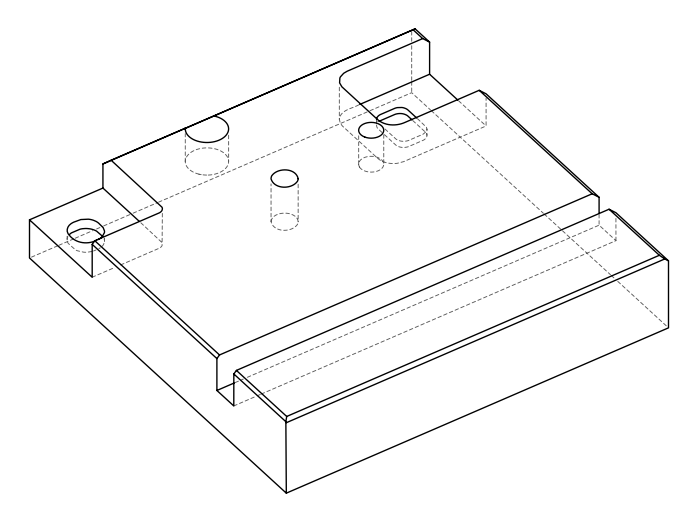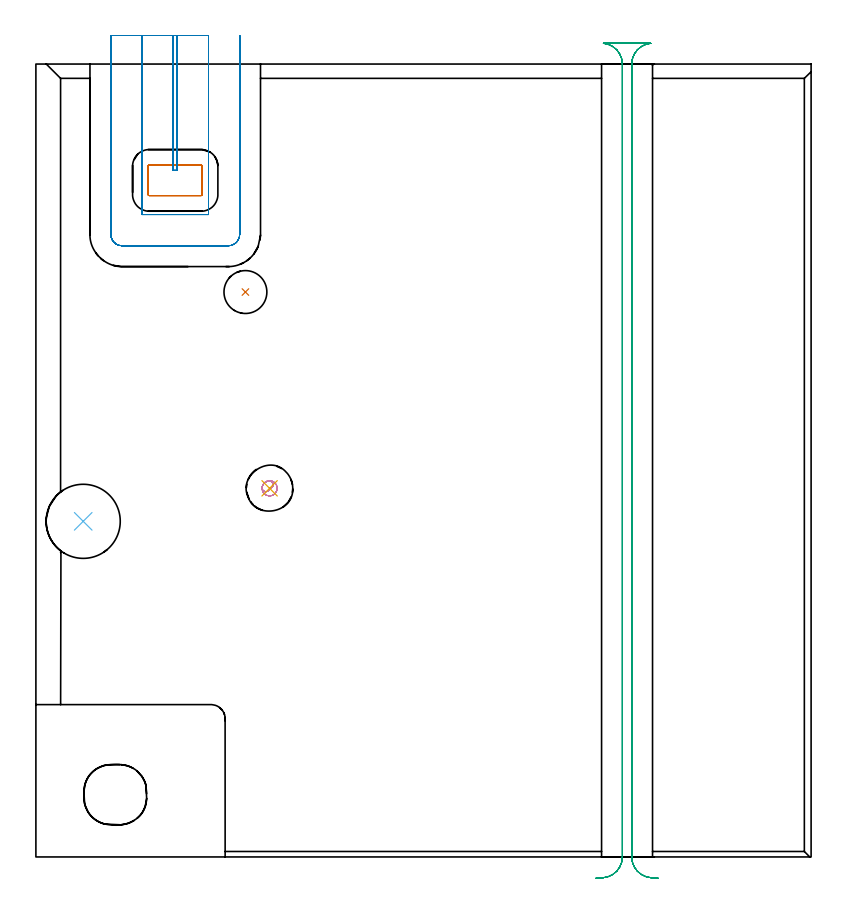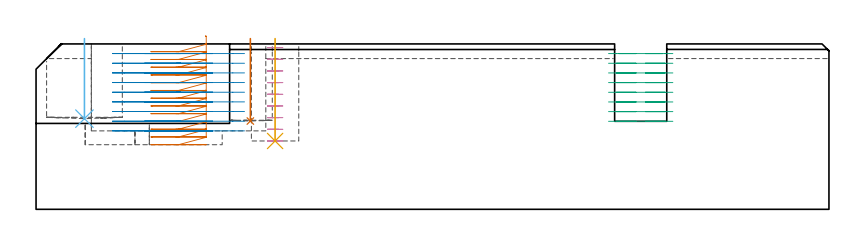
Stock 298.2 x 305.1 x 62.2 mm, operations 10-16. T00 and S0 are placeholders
(PLAN: 16 operations, 8 tool changes, 61.5 min)
(1 AREA_MILL | FG_CHAMFER_SURFACE | UGT0205_001 | 0.43 min | 355 mm3)
(2 AREA_MILL_1 | FG_CHAMFER_SURFACE_1 | UGT0205_001 | 1.31 min | 327 mm3)
(3 AREA_MILL_2 | FG_CHAMFER_SURFACE_2 | UGT0205_001 | 2.29 min | 2094 mm3)
(4 AREA_MILL_3 | FG_CHAMFER_SURFACE_3 | UGT0205_001 | 7.91 min | 11278 mm3)
(5 AREA_MILL_4 | FG_CHAMFER_SURFACE_4 | UGT0205_001 | 2.56 min | 1024 mm3)
(6 AREA_MILL_5 | FG_CHAMFER_SURFACE_5 | UGT0205_001 | 0.63 min | 136 mm3)
(7 AREA_MILL_6 | FG_CHAMFER_SURFACE_6 | UGT0205_001 | 1.16 min | 971 mm3)
(8 MILL_CORNER_NOTCH_RECTANGULAR | CORNER_NOTCH_RECTANGULAR | NXT0201_013 | Follow Part, ap 2.5, ae 75% | 18.51 min | 127113 mm3)
(9 MILL_RECTANGULAR_POCKET | POCKET_RECTANGULAR_STRAIGHT | NXT0201_012 | Follow Part, ap 4, ae 75% | 0.49 min | 3710 mm3)
(10 MILL_RECTANGULAR_POCKET_1 | POCKET_RECTANGULAR_STRAIGHT_1 | NXT0201_011 | Follow Part, ap 3, ae 75% | 2.91 min | 28130 mm3)
(11 MILL_SLOT | SLOT_PARTIAL_RECTANGULAR | NXT0201_012 | Follow Part, ap 4, ae 75% | 10.77 min | 140567 mm3)
(12 MILL_RECTANGULAR_SLOT | SLOT_RECTANGULAR | NXT0201_012 | Follow Part, ap 4, ae 75% | 11.02 min | 173851 mm3)
(13 MILL_BLIND_HOLE_FROM_SOLID_MATERIAL | STEP1POCKET | NXT0201_011 | Spiral | 1.14 min | 9091 mm3)
(14 BORE_BLIND_HOLE | STEP1POCKET | UGT0332_075 | 0.16 min | 0 mm3)
(15 INDEXABLE_INSERT_DRILL_BLIND_HOLE_FROM_SOLID | STEP1POCKET_1 | NXT0302_028 | 0.12 min | 17491 mm3)
(16 INDEXABLE_INSERT_DRILL_BLIND_HOLE_FROM_SOLID_1 | STEP1POCKET_2 | NXT0302_004 | 0.13 min | 6150 mm3)
(TOOL UGT0205_001 | Chamfer Mill 20 x 3 x 45 deg. | D20 FL50 Z2)
(TOOL NXT0201_013 | ENDMILL 10mm | D10 FL30 Z4)
(TOOL NXT0201_012 | ENDMILL 16mm [2P460-1600-NA 1630] | D16 FL38 Z6)
(TOOL NXT0201_011 | ENDMILL 12mm [2P460-1200-NA 1630] | D12 FL38 Z6)
(TOOL UGT0332_075 | 17.75 mm Rough Boring Bar | D17.75)
(TOOL NXT0302_028 | Index. Insert Drill 28.5mm [880-D2850L32-03] | D28.5 PA176 FL86 Z2)
(TOOL NXT0302_004 | Index. Insert Drill 16.5mm [880-D1650L20-05] | D16.5 PA176 FL83 Z2)
(OP 10 MILL_RECTANGULAR_POCKET_1)
G17 G21 G94 G90
T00 M6
G54
G17 G0 G90 X63.686 Y254.409 S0 M3
G43 Z72.2 H1
Z65.2
G94 G1 X63.821 Y254.46 Z65.161 F250.
X63.94 Y254.579 Z65.116
X64. Y254.737 Z65.071
Y265.763 Z62.116
X63.94 Y265.921 Z62.071
X63.821 Y266.04 Z62.026
X63.663 Y266.1 Z61.981
X63.6 Z61.964
X53.6 Z59.285
X43.6 F500.
G3 X43.2 Y265.7 R0.4
G1 Y254.8
G3 X43.6 Y254.4 R0.4
G1 X63.6
G3 X64. Y254.8 R0.4
G1 Y265.7
G3 X63.6 Y266.1 R0.4
G1 X53.6
X52.6
G0 X63.686 Y254.409 Z62.285
G1 X63.821 Y254.46 Z62.246 F250.
X63.94 Y254.579 Z62.201
X64. Y254.737 Z62.156
Y265.763 Z59.201
X63.94 Y265.921 Z59.156
X63.821 Y266.04 Z59.111
X63.663 Y266.1 Z59.066
X63.6 Z59.049
X53.6 Z56.369
X43.6 F500.
G3 X43.2 Y265.7 R0.4
G1 Y254.8
G3 X43.6 Y254.4 R0.4
G1 X63.6
G3 X64. Y254.8 R0.4
G1 Y265.7
G3 X63.6 Y266.1 R0.4
G1 X53.6
X52.6
G0 X63.686 Y254.409 Z59.369
G1 X63.821 Y254.46 Z59.33 F250.
X63.94 Y254.579 Z59.285
X64. Y254.737 Z59.24
Y265.763 Z56.286
X63.94 Y265.921 Z56.24
X63.821 Y266.04 Z56.195
X63.663 Y266.1 Z56.15
X63.6 Z56.133
X53.6 Z53.454
X43.6 F500.
G3 X43.2 Y265.7 R0.4
G1 Y254.8
G3 X43.6 Y254.4 R0.4
G1 X63.6
G3 X64. Y254.8 R0.4
G1 Y265.7
G3 X63.6 Y266.1 R0.4
G1 X53.6
X52.6
G0 X63.686 Y254.409 Z56.454
G1 X63.821 Y254.46 Z56.415 F250.
X63.94 Y254.579 Z56.37
X64. Y254.737 Z56.325
Y265.763 Z53.37
X63.94 Y265.921 Z53.325
X63.821 Y266.04 Z53.28
X63.663 Y266.1 Z53.235
X63.6 Z53.218
X53.6 Z50.538
X43.6 F500.
G3 X43.2 Y265.7 R0.4
G1 Y254.8
G3 X43.6 Y254.4 R0.4
G1 X63.6
G3 X64. Y254.8 R0.4
G1 Y265.7
G3 X63.6 Y266.1 R0.4
G1 X53.6
X52.6
G0 X63.686 Y254.409 Z53.538
G1 X63.821 Y254.46 Z53.5 F250.
X63.94 Y254.579 Z53.455
X64. Y254.737 Z53.409
Y265.763 Z50.455
X63.94 Y265.921 Z50.41
X63.821 Y266.04 Z50.365
X63.663 Y266.1 Z50.32
X63.6 Z50.303
X53.6 Z47.623
X43.6 F500.
G3 X43.2 Y265.7 R0.4
G1 Y254.8
G3 X43.6 Y254.4 R0.4
G1 X63.6
G3 X64. Y254.8 R0.4
G1 Y265.7
G3 X63.6 Y266.1 R0.4
G1 X53.6
X52.6
G0 X63.686 Y254.409 Z50.623
G1 X63.821 Y254.46 Z50.584 F250.
X63.94 Y254.579 Z50.539
X64. Y254.737 Z50.494
Y265.763 Z47.539
X63.94 Y265.921 Z47.494
X63.821 Y266.04 Z47.449
X63.663 Y266.1 Z47.404
X63.6 Z47.387
X53.6 Z44.708
X43.6 F500.
G3 X43.2 Y265.7 R0.4
G1 Y254.8
G3 X43.6 Y254.4 R0.4
G1 X63.6
G3 X64. Y254.8 R0.4
G1 Y265.7
G3 X63.6 Y266.1 R0.4
G1 X53.6
X52.6
G0 X63.686 Y254.409 Z47.708
G1 X63.821 Y254.46 Z47.669 F250.
X63.94 Y254.579 Z47.624
X64. Y254.737 Z47.579
Y265.763 Z44.624
X63.94 Y265.921 Z44.579
X63.821 Y266.04 Z44.534
X63.663 Y266.1 Z44.489
X63.6 Z44.472
X53.6 Z41.792
X43.6 F500.
G3 X43.2 Y265.7 R0.4
G1 Y254.8
G3 X43.6 Y254.4 R0.4
G1 X63.6
G3 X64. Y254.8 R0.4
G1 Y265.7
G3 X63.6 Y266.1 R0.4
G1 X53.6
X52.6
G0 X63.686 Y254.409 Z44.792
G1 X63.821 Y254.46 Z44.754 F250.
X63.94 Y254.579 Z44.708
X64. Y254.737 Z44.663
Y265.763 Z41.709
X63.94 Y265.921 Z41.664
X63.821 Y266.04 Z41.618
X63.663 Y266.1 Z41.573
X63.6 Z41.556
X53.6 Z38.877
X43.6 F500.
G3 X43.2 Y265.7 R0.4
G1 Y254.8
G3 X43.6 Y254.4 R0.4
G1 X63.6
G3 X64. Y254.8 R0.4
G1 Y265.7
G3 X63.6 Y266.1 R0.4
G1 X53.6
X52.6
G0 X63.686 Y254.409 Z41.877
G1 X63.821 Y254.46 Z41.838 F250.
X63.94 Y254.579 Z41.793
X64. Y254.737 Z41.748
Y265.763 Z38.793
X63.94 Y265.921 Z38.748
X63.821 Y266.04 Z38.703
X63.663 Y266.1 Z38.658
X63.6 Z38.641
X53.6 Z35.962
X43.6 F500.
G3 X43.2 Y265.7 R0.4
G1 Y254.8
G3 X43.6 Y254.4 R0.4
G1 X63.6
G3 X64. Y254.8 R0.4
G1 Y265.7
G3 X63.6 Y266.1 R0.4
G1 X53.6
X52.6
G0 X63.686 Y254.409 Z38.962
G1 X63.821 Y254.46 Z38.923 F250.
X63.94 Y254.579 Z38.878
X64. Y254.737 Z38.833
Y265.763 Z35.878
X63.94 Y265.921 Z35.833
X63.821 Y266.04 Z35.788
X63.663 Y266.1 Z35.743
X63.6 Z35.726
X53.6 Z33.046
X43.6 F500.
G3 X43.2 Y265.7 R0.4
G1 Y254.8
G3 X43.6 Y254.4 R0.4
G1 X63.6
G3 X64. Y254.8 R0.4
G1 Y265.7
G3 X63.6 Y266.1 R0.4
G1 X53.6
X52.6
G0 X63.686 Y254.409 Z36.046
G1 X63.821 Y254.46 Z36.007 F250.
X63.94 Y254.579 Z35.962
X64. Y254.737 Z35.917
Y265.763 Z32.963
X63.94 Y265.921 Z32.917
X63.821 Y266.04 Z32.872
X63.663 Y266.1 Z32.827
X63.6 Z32.81
X53.6 Z30.131
X43.6 F500.
G3 X43.2 Y265.7 R0.4
G1 Y254.8
G3 X43.6 Y254.4 R0.4
G1 X63.6
G3 X64. Y254.8 R0.4
G1 Y265.7
G3 X63.6 Y266.1 R0.4
G1 X53.6
X52.6
G0 X63.686 Y254.409 Z33.131
G1 X63.821 Y254.46 Z33.092 F250.
X63.94 Y254.579 Z33.047
X64. Y254.737 Z33.002
Y265.763 Z30.047
X63.94 Y265.921 Z30.002
X63.821 Y266.04 Z29.957
X63.663 Y266.1 Z29.912
X63.6 Z29.895
X53.6 Z27.215
X43.6 F500.
G3 X43.2 Y265.7 R0.4
G1 Y254.8
G3 X43.6 Y254.4 R0.4
G1 X63.6
G3 X64. Y254.8 R0.4
G1 Y265.7
G3 X63.6 Y266.1 R0.4
G1 X53.6
X52.6
G0 X63.686 Y254.409 Z30.215
G1 X63.821 Y254.46 Z30.177 F250.
X63.94 Y254.579 Z30.132
X64. Y254.737 Z30.086
Y265.763 Z27.132
X63.94 Y265.921 Z27.087
X63.821 Y266.04 Z27.042
X63.663 Y266.1 Z26.996
X63.6 Z26.979
X53.6 Z24.3
X43.6 F500.
G3 X43.2 Y265.7 R0.4
G1 Y254.8
G3 X43.6 Y254.4 R0.4
G1 X63.6
G3 X64. Y254.8 R0.4
G1 Y265.7
G3 X63.6 Y266.1 R0.4
G1 X53.6
X52.6
G0 Z72.2
M5
M2
(OP 11 MILL_SLOT)
G17 G21 G94 G90
T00 M6
G54
G17 G0 G90 X52.8 Y316. S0 M3
G43 Z72.2 H1
Z58.567
G94 G1 Y313. F250.
Y264.1 F500.
X54.4
Y313.
Y316. F250.
X40.8
Y313.
Y247.1 F500.
X66.4
Y313.
Y316. F250.
X28.8
Y313.
Y239.5 F500.
G3 X33.2 Y235.1 R4.4
G1 X74.
G3 X78.4 Y239.5 R4.4
G1 Y313.
Y316. F250.
G0 X52.8 Z54.933
G1 Y313.
Y264.1 F500.
X54.4
Y313.
Y316. F250.
X40.8
Y313.
Y247.1 F500.
X66.4
Y313.
Y316. F250.
X28.8
Y313.
Y239.5 F500.
G3 X33.2 Y235.1 R4.4
G1 X74.
G3 X78.4 Y239.5 R4.4
G1 Y313.
Y316. F250.
G0 X52.8 Z51.3
G1 Y313.
Y264.1 F500.
X54.4
Y313.
Y316. F250.
X40.8
Y313.
Y247.1 F500.
X66.4
Y313.
Y316. F250.
X28.8
Y313.
Y239.5 F500.
G3 X33.2 Y235.1 R4.4
G1 X74.
G3 X78.4 Y239.5 R4.4
G1 Y313.
Y316. F250.
G0 X52.8 Z47.667
G1 Y313.
Y264.1 F500.
X54.4
Y313.
Y316. F250.
X40.8
Y313.
Y247.1 F500.
X66.4
Y313.
Y316. F250.
X28.8
Y313.
Y239.5 F500.
G3 X33.2 Y235.1 R4.4
G1 X74.
G3 X78.4 Y239.5 R4.4
G1 Y313.
Y316. F250.
G0 X52.8 Z44.033
G1 Y313.
Y264.1 F500.
X54.4
Y313.
Y316. F250.
X40.8
Y313.
Y247.1 F500.
X66.4
Y313.
Y316. F250.
X28.8
Y313.
Y239.5 F500.
G3 X33.2 Y235.1 R4.4
G1 X74.
G3 X78.4 Y239.5 R4.4
G1 Y313.
Y316. F250.
G0 X52.8 Z40.4
G1 Y313.
Y264.1 F500.
X54.4
Y313.
Y316. F250.
X40.8
Y313.
Y247.1 F500.
X66.4
Y313.
Y316. F250.
X28.8
Y313.
Y239.5 F500.
G3 X33.2 Y235.1 R4.4
G1 X74.
G3 X78.4 Y239.5 R4.4
G1 Y313.
Y316. F250.
G0 X52.8 Z36.767
G1 Y313.
Y264.1 F500.
X54.4
Y313.
Y316. F250.
X40.8
Y313.
Y247.1 F500.
X66.4
Y313.
Y316. F250.
X28.8
Y313.
Y239.5 F500.
G3 X33.2 Y235.1 R4.4
G1 X74.
G3 X78.4 Y239.5 R4.4
G1 Y313.
Y316. F250.
G0 X52.8 Z33.133
G1 Y313.
Y264.1 F500.
X54.4
Y313.
Y316. F250.
X40.8
Y313.
Y247.1 F500.
X66.4
Y313.
Y316. F250.
X28.8
Y313.
Y239.5 F500.
G3 X33.2 Y235.1 R4.4
G1 X74.
G3 X78.4 Y239.5 R4.4
G1 Y313.
Y316. F250.
G0 X52.8 Z29.5
G1 Y313.
Y264.1 F500.
X54.4
Y313.
Y316. F250.
X40.8
Y313.
Y247.1 F500.
X66.4
Y313.
Y316. F250.
X28.8
Y313.
Y239.5 F500.
G3 X33.2 Y235.1 R4.4
G1 X74.
G3 X78.4 Y239.5 R4.4
G1 Y313.
Y316. F250.
G0 Z72.2
M5
M2
(OP 12 MILL_RECTANGULAR_SLOT)
G17 G21 G94 G90
T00 M6
G54
G17 G0 G90 X239.497 Y-8.23 S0 M3
G43 Z72.2 H1
Z58.562
G94 G1 X236.508 Y-7.97 F250.
G2 X229.2 Y0. R8. F500.
G1 Y305.
G2 X235.618 Y312.842 R8.
G1 X235.624 Y312.872
G3 X234.196 Y313. R8.
G1 X220.663
G3 X219.204 Y312.866 R8.
G1 X219.21 Y312.836
G2 X225.6 Y305. R8.
G1 Y0.
G2 X218.292 Y-7.97 R8.
G1 X215.303 Y-8.23 F250.
G0 X239.497 Z54.925
G1 X236.508 Y-7.97
G2 X229.2 Y0. R8. F500.
G1 Y305.
G2 X236.508 Y312.97 R8.
G1 Y313.
X218.292
Y312.97
G2 X225.6 Y305. R8.
G1 Y0.
G2 X218.292 Y-7.97 R8.
G1 X215.303 Y-8.23 F250.
G0 X239.497 Z51.287
G1 X236.508 Y-7.97
G2 X229.2 Y0. R8. F500.
G1 Y305.
G2 X236.508 Y312.97 R8.
G1 Y313.
X218.292
Y312.97
G2 X225.6 Y305. R8.
G1 Y0.
G2 X218.292 Y-7.97 R8.
G1 X215.303 Y-8.23 F250.
G0 X239.497 Z47.65
G1 X236.508 Y-7.97
G2 X229.2 Y0. R8. F500.
G1 Y305.
G2 X236.508 Y312.97 R8.
G1 Y313.
X218.292
Y312.97
G2 X225.6 Y305. R8.
G1 Y0.
G2 X218.292 Y-7.97 R8.
G1 X215.303 Y-8.23 F250.
G0 X239.497 Z44.012
G1 X236.508 Y-7.97
G2 X229.2 Y0. R8. F500.
G1 Y305.
G2 X236.508 Y312.97 R8.
G1 Y313.
X218.292
Y312.97
G2 X225.6 Y305. R8.
G1 Y0.
G2 X218.292 Y-7.97 R8.
G1 X215.303 Y-8.23 F250.
G0 X239.497 Z40.375
G1 X236.508 Y-7.97
G2 X229.2 Y0. R8. F500.
G1 Y305.
G2 X236.508 Y312.97 R8.
G1 Y313.
X218.292
Y312.97
G2 X225.6 Y305. R8.
G1 Y0.
G2 X218.292 Y-7.97 R8.
G1 X215.303 Y-8.23 F250.
G0 X239.497 Z36.737
G1 X236.508 Y-7.97
G2 X229.2 Y0. R8. F500.
G1 Y305.
G2 X236.508 Y312.97 R8.
G1 Y313.
X218.292
Y312.97
G2 X225.6 Y305. R8.
G1 Y0.
G2 X218.292 Y-7.97 R8.
G1 X215.303 Y-8.23 F250.
G0 X239.497 Z33.1
G1 X236.508 Y-7.97
G2 X229.2 Y0. R8. F500.
G1 Y305.
G2 X236.508 Y312.97 R8.
G1 Y313.
X218.292
Y312.97
G2 X225.6 Y305. R8.
G1 Y0.
G2 X218.292 Y-7.97 R8.
G1 X215.303 Y-8.23 F250.
G0 Z72.2
M5
M2
(OP 13 MILL_BLIND_HOLE_FROM_SOLID_MATERIAL)
G17 G21 G94 G90
T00 M6
G54
G17 G0 G90 X89.9 Y141.8 S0 M3
G43 Z72.2 H1
Z60.811
G94 G3 X90.044 Y144.556 R1.382 F250.
X87.016 Y142.103 R2.756
X89.597 Y138.916 R2.9
X87.016 Y142.103 R-2.9
X88.306 Y140.51 R1.45
X89.9 Y141.8 R1.45
G0 Z56.422
G3 X90.044 Y144.556 R1.382
X87.016 Y142.103 R2.756
X89.597 Y138.916 R2.9
X87.016 Y142.103 R-2.9
X88.306 Y140.51 R1.45
X89.9 Y141.8 R1.45
G0 Z52.033
G3 X90.044 Y144.556 R1.382
X87.016 Y142.103 R2.756
X89.597 Y138.916 R2.9
X87.016 Y142.103 R-2.9
X88.306 Y140.51 R1.45
X89.9 Y141.8 R1.45
G0 Z47.644
G3 X90.044 Y144.556 R1.382
X87.016 Y142.103 R2.756
X89.597 Y138.916 R2.9
X87.016 Y142.103 R-2.9
X88.306 Y140.51 R1.45
X89.9 Y141.8 R1.45
G0 Z43.256
G3 X90.044 Y144.556 R1.382
X87.016 Y142.103 R2.756
X89.597 Y138.916 R2.9
X87.016 Y142.103 R-2.9
X88.306 Y140.51 R1.45
X89.9 Y141.8 R1.45
G0 Z38.867
G3 X90.044 Y144.556 R1.382
X87.016 Y142.103 R2.756
X89.597 Y138.916 R2.9
X87.016 Y142.103 R-2.9
X88.306 Y140.51 R1.45
X89.9 Y141.8 R1.45
G0 Z34.478
G3 X90.044 Y144.556 R1.382
X87.016 Y142.103 R2.756
X89.597 Y138.916 R2.9
X87.016 Y142.103 R-2.9
X88.306 Y140.51 R1.45
X89.9 Y141.8 R1.45
G0 Z30.089
G3 X90.044 Y144.556 R1.382
X87.016 Y142.103 R2.756
X89.597 Y138.916 R2.9
X87.016 Y142.103 R-2.9
X88.306 Y140.51 R1.45
X89.9 Y141.8 R1.45
G0 Z25.7
G3 X90.044 Y144.556 R1.382
X87.016 Y142.103 R2.756
X89.597 Y138.916 R2.9
X87.016 Y142.103 R-2.9
X88.306 Y140.51 R1.45
X89.9 Y141.8 R1.45
G0 Z72.2
M5
M2
(OP 14 BORE_BLIND_HOLE)
G17 G21 G94 G90
T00 M6
G54
G17 G0 G90 X89.9 Y141.8 S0 M3
G43 Z72.2 H0
G94 G85 G98 Z25.7 F250. R64.2
G80
M5
M2
(OP 15 INDEXABLE_INSERT_DRILL_BLIND_HOLE_FROM_SOLID)
G17 G21 G94 G90
T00 M6
G54
G17 G0 G90 X18.2 Y129.1 S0 M3
G43 Z72.2 H1
G94 G81 G98 Z34.1 F250. R64.2
G80
M5
M2
(OP 16 INDEXABLE_INSERT_DRILL_BLIND_HOLE_FROM_SOLID_1)
G17 G21 G94 G90
T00 M6
G54
G17 G0 G90 X80.6 Y217.3 S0 M3
G43 Z72.2 H1
G94 G81 G98 Z33.2 F250. R64.2
G80
M5
M2
